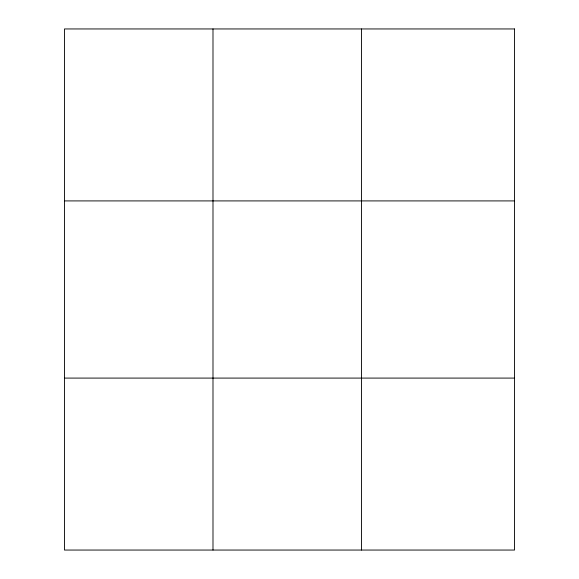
<?xml version="1.0" encoding="UTF-8"?>
<svg xmlns="http://www.w3.org/2000/svg" width="579" height="579" viewBox="0 0 579 579"><rect width="100%" height="100%" fill="white"/><g stroke="black" fill="none" stroke-linecap="round" stroke-linejoin="round"><path stroke-width="0.87" d="M212.992 28.95L212.992 550.05M361.513 28.95L361.513 550.05M64.472 200.913L514.528 200.913M64.472 378.087L514.528 378.087M514.528 28.95L514.528 550.05L64.472 550.05L64.472 28.95L514.528 28.95"/></g></svg>
